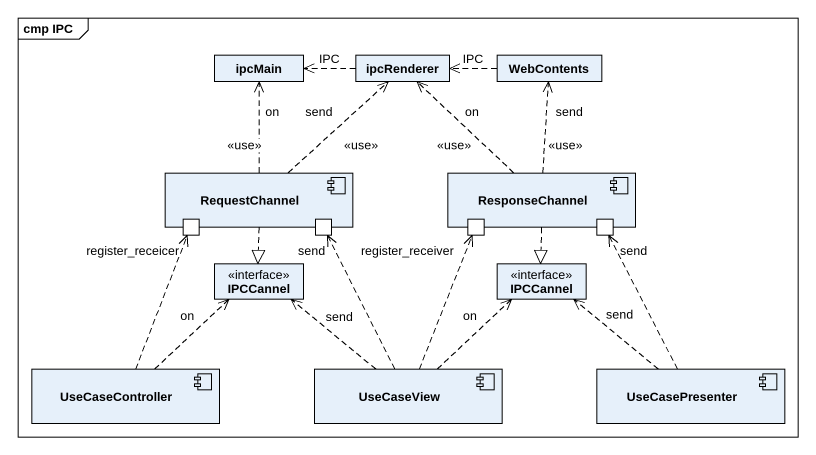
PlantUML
@startuml
mainframe cmp IPC
allowmixing
hide circle
hide empty members
class ipcMain
class ipcRenderer
class WebContents
component RequestChannel {
  port register_receicer
  port send
}
component ResponseChannel {
  port register_receiver
  port "send" as send_2
}
interface IPCCannel
interface "IPCCannel" as IPCCannel_2
component UseCaseController
component UseCaseView
component UseCasePresenter
ipcRenderer .left.> ipcMain : IPC
WebContents .left.> ipcRenderer : IPC
RequestChannel .up.> ipcMain : on\n<<use>>
RequestChannel .up.> ipcRenderer : send\n<<use>>
RequestChannel ..|> IPCCannel
ResponseChannel .up.> ipcRenderer : on\n<<use>>
ResponseChannel .up.> WebContents : send\n<<use>>
ResponseChannel ..|> IPCCannel_2
UseCaseController .up.> register_receicer
UseCaseController .up.> IPCCannel : on
UseCaseView .up.> send
UseCaseView .up.> register_receiver
UseCaseView .up.> IPCCannel : send
UseCaseView .up.> IPCCannel_2 : on
UseCasePresenter .up.> send_2
UseCasePresenter .up.> IPCCannel_2 : send
@enduml
